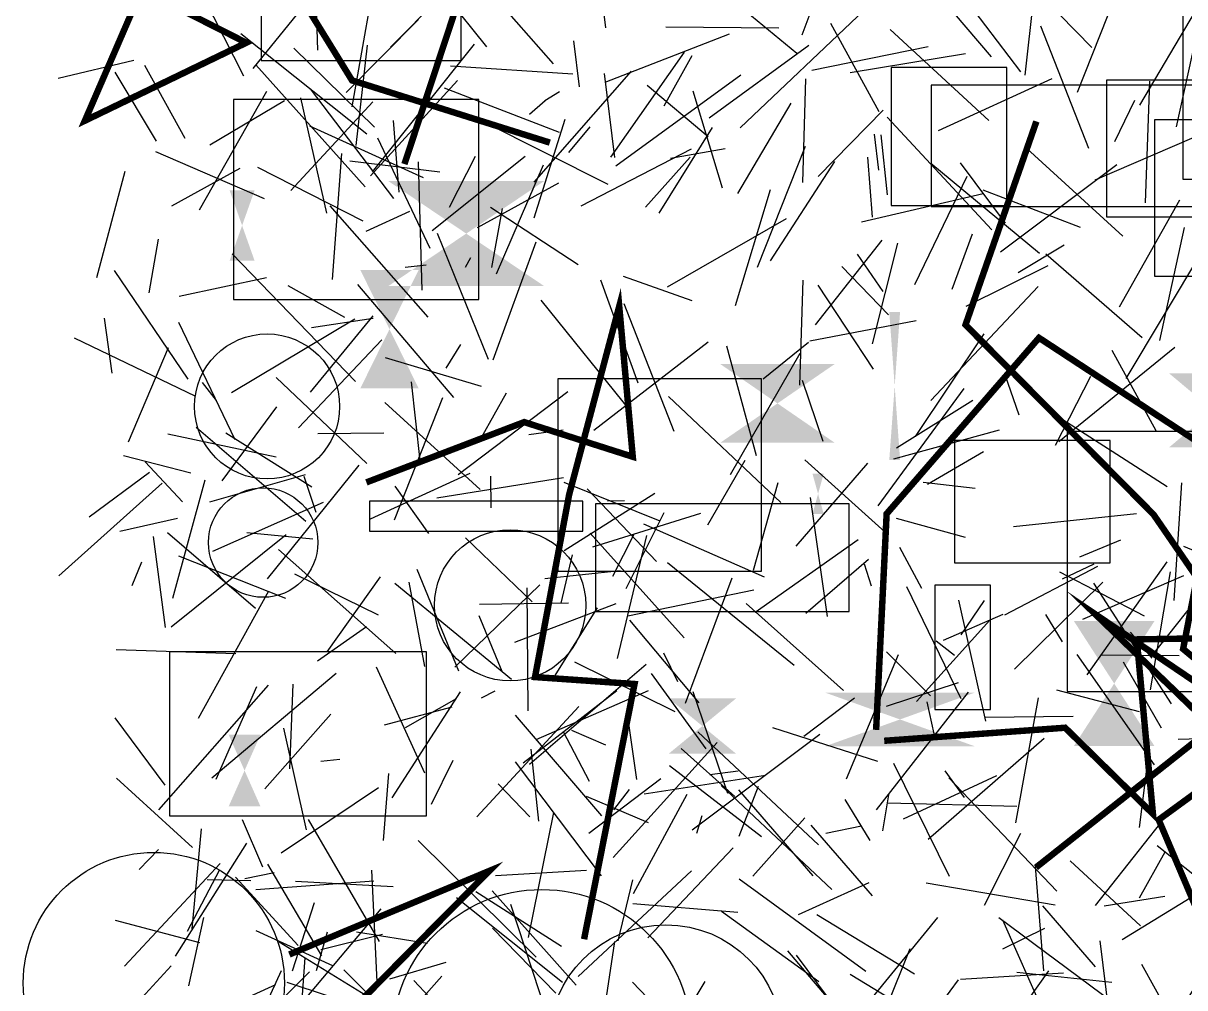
# Model space of a CAD drawing. Extents: x 39652501 to 39653363, y 39457785 to 39458687.
# Drawn here: x 39652520.2 to 39652610.1, y 39458163.8 to 39458238.5 of the extents above; entities that cross this region are included whole.
import ezdxf

# ---------------------------------------------------------------- set-up
doc = ezdxf.new("R2010")
doc.units = 0
doc.layers.get('0').update_dxf_attribs({"linetype": 'CONTINUOUS'})

msp = doc.modelspace()

# ---------------------------------------------------------------- linework, layer by layer
for p, q in [((39652564.4137, 39458245.5866), (39652565.2754, 39458238.1248)), ((39652545.8273, 39458244.7049), (39652537.9688, 39458234.9716)), ((39652542.7052, 39458244.4547), (39652542.9872, 39458236.3917)), ((39652580.5077, 39458237.5877), (39652583.0071, 39458244.3445)), ((39652594.5653, 39458245.2143), (39652602.9412, 39458236.5994)), ((39652537.2709, 39458234.3871), (39652532.387, 39458243.981)), ((39652550.1163, 39458244.078), (39652556.073, 39458236.6553)), ((39652580.0997, 39458236.147), (39652571.37, 39458243.3195)), ((39652597.758, 39458234.4516), (39652598.7055, 39458242.9071)), ((39652548.6163, 39458236.6361), (39652553.9541, 39458242.0172)), ((39652595.1531, 39458235.8885), (39652590.1694, 39458241.7375)), ((39652545.66, 39458232.0019), (39652547.2044, 39458240.804)), ((39652604.7582, 39458240.626), (39652601.8034, 39458233.1162)), ((39652609.4803, 39458230.4659), (39652611.6308, 39458240.204)), ((39652557.4121, 39458239.6876), (39652561.2333, 39458235.3505)), ((39652585.2706, 39458239.4681), (39652575.6902, 39458230.3818)), ((39652597.4384, 39458234.724), (39652593.8293, 39458239.466)), ((39652606.6533, 39458232.1443), (39652610.9599, 39458239.4234)), ((39652550.7935, 39458238.7621), (39652545.2042, 39458233.1211)), ((39652569.9524, 39458238.216), (39652578.6918, 39458238.1177)), ((39652586.4741, 39458231.6149), (39652582.7348, 39458238.4704)), ((39652602.6968, 39458228.7802), (39652598.9742, 39458238.2507)), ((39652546.801, 39458229.8807), (39652537.0483, 39458237.6503)), ((39652565.2476, 39458233.9102), (39652574.8891, 39458237.6607)), ((39652594.9647, 39458230.9448), (39652587.3243, 39458237.9976)), ((39652541.1427, 39458236.5439), (39652547.3862, 39458230.4272)), ((39652545.9744, 39458229.0187), (39652546.8493, 39458236.789)), ((39652547.2384, 39458226.9623), (39652555.1422, 39458236.851)), ((39652563.2559, 39458233.5581), (39652562.8266, 39458237.1157)), ((39652573.2946, 39458231.1509), (39652581.0113, 39458236.7873)), ((39652590.2594, 39458236.6521), (39652581.2573, 39458234.8202)), ((39652528.7644, 39458235.6059), (39652522.8977, 39458234.2031)), ((39652565.6936, 39458228.0994), (39652571.3925, 39458236.2356)), ((39652569.8221, 39458232.087), (39652571.9835, 39458235.9751)), ((39652584.2243, 39458234.6681), (39652593.1614, 39458236.1343)), ((39652527.2822, 39458234.6891), (39652530.4755, 39458229.3369)), ((39652532.7377, 39458229.5564), (39652529.6186, 39458235.2189)), ((39652538.2013, 39458235.265), (39652546.6756, 39458225.8052)), ((39652562.7508, 39458234.5369), (39652553.2755, 39458235.1494)), ((39652567.2561, 39458234.7701), (39652559.7372, 39458226.1833)), ((39652565.1726, 39458234.5876), (39652565.9668, 39458228.0858)), ((39652575.7578, 39458234.4692), (39652566.0789, 39458227.4106)), ((39652553.8118, 39458234.0357), (39652547.071, 39458226.6709)), ((39652551.6812, 39458234.1676), (39652551.6596, 39458232.6595)), ((39652568.5086, 39458233.6765), (39652573.2196, 39458229.707)), ((39652580.7658, 39458234.1825), (39652580.518, 39458226.1356)), ((39652599.8309, 39458234.1731), (39652591.0386, 39458230.1595)), ((39652607.0825, 39458224.5855), (39652607.4214, 39458234.0038)), ((39652533.8445, 39458224.031), (39652539.0639, 39458233.2211)), ((39652541.6498, 39458232.7176), (39652543.6838, 39458223.7802)), ((39652548.8855, 39458224.9189), (39652542.4231, 39458233.3906)), ((39652561.716, 39458230.0143), (39652552.8136, 39458233.457)), ((39652560.5731, 39458232.5027), (39652561.7106, 39458233.1904)), ((39652574.3231, 39458225.7053), (39652572.0746, 39458233.2125)), ((39652534.6299, 39458229.0664), (39652540.4243, 39458232.4966)), ((39652540.9082, 39458225.5301), (39652547.2483, 39458232.3995)), ((39652560.6058, 39458232.4618), (39652559.396, 39458231.4188)), ((39652575.5136, 39458225.2911), (39652579.6457, 39458232.2816)), ((39652606.2424, 39458232.4945), (39652604.6905, 39458229.2849)), ((39652549.305, 39458225.3968), (39652548.8708, 39458230.9539)), ((39652565.4773, 39458225.9992), (39652555.7786, 39458230.8685)), ((39652559.757, 39458223.4205), (39652562.1549, 39458231.0562)), ((39652581.7535, 39458226.6177), (39652586.776, 39458231.7458)), ((39652595.1843, 39458222.4812), (39652587.0912, 39458231.2155)), ((39652542.3495, 39458230.5285), (39652551.1467, 39458226.5349)), ((39652562.4384, 39458228.4718), (39652564.0955, 39458230.4669)), ((39652573.5387, 39458230.4076), (39652569.3941, 39458223.7817)), ((39652612.1958, 39458230.2402), (39652603.1759, 39458226.3409)), ((39652551.711, 39458221.0356), (39652547.6371, 39458229.5724)), ((39652586.4457, 39458227.1092), (39652586.1134, 39458229.8871)), ((39652587.1181, 39458225.1915), (39652586.6096, 39458229.8359)), ((39652530.4442, 39458228.5609), (39652538.8387, 39458224.9038)), ((39652544.1456, 39458218.6326), (39652544.8486, 39458228.3963)), ((39652551.8595, 39458222.4363), (39652559.0501, 39458228.1906)), ((39652553.1942, 39458224.2491), (39652555.2014, 39458228.1824)), ((39652571.9046, 39458228.7325), (39652563.3555, 39458224.3119)), ((39652570.3109, 39458228.0283), (39652574.5512, 39458228.7852)), ((39652577.0564, 39458219.603), (39652580.7533, 39458228.953)), ((39652597.9046, 39458228.7786), (39652605.3217, 39458222.004)), ((39652531.687, 39458224.3424), (39652537.0006, 39458227.2589)), ((39652538.3402, 39458227.3401), (39652546.4867, 39458223.1706)), ((39652552.4464, 39458226.936), (39652545.4681, 39458227.8036)), ((39652551.0915, 39458217.817), (39652550.79, 39458227.7478)), ((39652556.8253, 39458219.0657), (39652560.4833, 39458227.5186)), ((39652568.3697, 39458224.2391), (39652571.8203, 39458228.1059)), ((39652578.0604, 39458220.0789), (39652583.02, 39458227.7868)), ((39652585.5508, 39458228.12), (39652585.9113, 39458223.4554)), ((39652598.8822, 39458220.6611), (39652590.4571, 39458227.6242)), ((39652596.2465, 39458223.0119), (39652592.7509, 39458227.6633)), ((39652604.8659, 39458227.506), (39652595.8481, 39458220.7512)), ((39652528.0497, 39458226.9986), (39652525.8578, 39458218.7563)), ((39652589.2323, 39458218.2592), (39652593.2686, 39458226.6405)), ((39652555.3584, 39458222.6526), (39652561.6714, 39458226.1154)), ((39652575.3382, 39458216.6289), (39652578.043, 39458225.6117)), ((39652602.06, 39458222.6652), (39652594.5142, 39458225.5596)), ((39652585.1096, 39458223.0915), (39652594.5052, 39458225.2964)), ((39652605.0793, 39458216.5151), (39652609.7541, 39458224.8028)), ((39652543.9274, 39458224.3406), (39652551.5134, 39458215.7099)), ((39652546.7429, 39458222.3848), (39652550.1174, 39458223.9354)), ((39652556.3696, 39458224.2319), (39652563.1721, 39458219.8088)), ((39652556.472, 39458219.5626), (39652557.2922, 39458224.139)), ((39652570.0643, 39458218.069), (39652579.2879, 39458223.364)), ((39652556.2105, 39458212.4488), (39652552.2713, 39458222.2109)), ((39652593.6535, 39458222.154), (39652592.0838, 39458217.8702)), ((39652610.0796, 39458222.6577), (39652608.1822, 39458213.9141)), ((39652530.6422, 39458221.7474), (39652529.9286, 39458217.6102)), ((39652556.5873, 39458212.4149), (39652559.911, 39458221.5559)), ((39652586.6755, 39458221.6786), (39652581.5154, 39458215.1286)), ((39652585.9382, 39458213.6649), (39652587.9128, 39458221.4434)), ((39652597.2341, 39458219.1676), (39652600.7778, 39458221.324)), ((39652545.9272, 39458210.7305), (39652536.3639, 39458220.6226)), ((39652554.8317, 39458220.321), (39652554.4181, 39458219.5703)), ((39652586.7807, 39458217.6987), (39652584.7805, 39458220.606)), ((39652606.8191, 39458214.1184), (39652599.3725, 39458220.605)), ((39652611.4273, 39458220.7519), (39652605.5758, 39458210.9757)), ((39652527.2327, 39458219.3402), (39652532.9289, 39458210.9289)), ((39652549.777, 39458219.59), (39652551.3966, 39458219.7696)), ((39652583.5822, 39458219.6415), (39652587.1885, 39458215.9029)), ((39652593.2022, 39458216.5728), (39652599.555, 39458219.7213)), ((39652539.015, 39458218.7627), (39652532.2752, 39458217.3106)), ((39652564.8992, 39458218.6072), (39652567.77, 39458210.6297)), ((39652571.9791, 39458216.9854), (39652566.6564, 39458218.8802)), ((39652580.325, 39458210.4597), (39652580.5821, 39458218.5793)), ((39652545.0895, 39458215.7002), (39652540.6943, 39458218.1453)), ((39652553.5311, 39458209.5107), (39652546.1024, 39458218.2542)), ((39652581.7131, 39458218.2059), (39652586.004, 39458211.7018)), ((39652590.4613, 39458209.2617), (39652598.7645, 39458218.0979)), ((39652560.2775, 39458217.0241), (39652567.2659, 39458208.351)), ((39652566.701, 39458216.7712), (39652570.5558, 39458206.9034)), ((39652527.0861, 39458211.3714), (39652526.4934, 39458215.6468)), ((39652536.3211, 39458209.8971), (39652545.8693, 39458215.5842)), ((39652542.438, 39458209.9186), (39652547.2942, 39458215.8158)), ((39652547.2912, 39458215.6252), (39652542.5099, 39458214.891)), ((39652532.2018, 39458215.327), (39652536.5655, 39458206.2424)), ((39652589.3251, 39458215.4257), (39652581.0934, 39458213.8695)), ((39652533.5566, 39458209.564), (39652524.1679, 39458214.0963)), ((39652541.5109, 39458207.158), (39652547.9526, 39458213.9603)), ((39652573.2297, 39458213.7786), (39652564.367, 39458206.95)), ((39652577.4913, 39458210.9428), (39652580.9919, 39458213.7942)), ((39652594.5576, 39458214.4386), (39652589.2411, 39458206.4808)), ((39652528.3477, 39458206.0534), (39652531.4436, 39458213.383)), ((39652552.9414, 39458211.7626), (39652554.0773, 39458213.5949)), ((39652576.9771, 39458204.9844), (39652574.6661, 39458213.4638)), ((39652574.9652, 39458203.5269), (39652580.3584, 39458212.9389)), ((39652600.374, 39458206.1002), (39652609.3552, 39458213.4065)), ((39652604.4799, 39458213.1618), (39652607.896, 39458206.9412)), ((39652548.2227, 39458212.5991), (39652555.6591, 39458210.3748)), ((39652596.1974, 39458211.2916), (39652597.2879, 39458208.1609)), ((39652602.8348, 39458211.1176), (39652600.1053, 39458205.7714)), ((39652534.0445, 39458210.6495), (39652535.1313, 39458209.2636)), ((39652546.7851, 39458204.3859), (39652539.7662, 39458211.0462)), ((39652550.9204, 39458204.6081), (39652550.2512, 39458210.7229)), ((39652582.1336, 39458206.0985), (39652580.5182, 39458210.807)), ((39652586.4001, 39458201.1046), (39652593.0344, 39458210.1849)), ((39652548.9508, 39458200.0337), (39652552.6678, 39458209.5108)), ((39652562.3471, 39458209.9471), (39652553.8578, 39458203.517)), ((39652555.703, 39458206.4456), (39652557.6085, 39458209.8683)), ((39652578.8596, 39458201.3695), (39652570.1514, 39458209.573)), ((39652535.5844, 39458203.0318), (39652539.8377, 39458208.7709)), ((39652548.189, 39458209.1031), (39652555.5753, 39458202.3858)), ((39652593.7276, 39458209.2585), (39652587.8136, 39458205.5667)), ((39652608.7757, 39458202.5687), (39652599.6127, 39458208.478)), ((39652539.7825, 39458204.8713), (39652531.376, 39458206.6459)), ((39652542.0684, 39458199.8945), (39652533.5818, 39458207.179)), ((39652535.8895, 39458206.7533), (39652542.5273, 39458202.577)), ((39652543.0133, 39458206.6999), (39652548.1074, 39458206.7728)), ((39652559.3384, 39458206.6369), (39652562.0048, 39458206.9843)), ((39652587.6083, 39458204.7352), (39652595.7896, 39458206.9924)), ((39652533.1721, 39458203.6256), (39652527.9542, 39458204.9694)), ((39652590.2094, 39458202.7925), (39652594.5514, 39458205.3047)), ((39652529.6285, 39458204.5049), (39652532.5222, 39458201.4227)), ((39652539.1111, 39458195.4439), (39652546.2026, 39458204.2557)), ((39652576.0634, 39458204.6143), (39652573.1631, 39458199.6174)), ((39652585.558, 39458204.4201), (39652580.0193, 39458197.9784)), ((39652586.9302, 39458199.0732), (39652580.7222, 39458204.665)), ((39652529.977, 39458203.6857), (39652525.3093, 39458200.2349)), ((39652534.2593, 39458203.1038), (39652531.7505, 39458193.9309)), ((39652534.6318, 39458201.4156), (39652542.0447, 39458203.5466)), ((39652541.9266, 39458203.4095), (39652542.857, 39458200.6158)), ((39652547.0673, 39458200.1117), (39652554.7841, 39458203.641)), ((39652562.0183, 39458203.2824), (39652552.207, 39458201.7119)), ((39652556.4201, 39458200.9521), (39652556.4029, 39458203.4052)), ((39652530.9488, 39458202.8705), (39652522.9491, 39458195.6785)), ((39652551.5928, 39458198.97), (39652548.9785, 39458202.6212)), ((39652562.0803, 39458197.6422), (39652569.093, 39458202.0991)), ((39652569.5164, 39458199.9335), (39652562.0842, 39458202.9269)), ((39652563.8476, 39458202.4152), (39652569.2158, 39458196.8082)), ((39652576.7377, 39458196.1287), (39652578.6369, 39458202.9023)), ((39652593.8866, 39458202.439), (39652589.8699, 39458202.9121)), ((39652609.2957, 39458193.7837), (39652609.8963, 39458202.884)), ((39652534.8596, 39458197.5923), (39652543.4441, 39458201.3847)), ((39652566.7486, 39458201.4831), (39652565.4358, 39458201.4704)), ((39652581.1109, 39458201.7615), (39652582.438, 39458192.5248)), ((39652564.2931, 39458197.9364), (39652572.6607, 39458200.5449)), ((39652566.875, 39458194.7046), (39652569.8067, 39458200.5874)), ((39652606.3774, 39458200.5006), (39652596.8574, 39458199.4732)), ((39652527.6825, 39458199.1532), (39652532.1311, 39458200.1592)), ((39652577.5913, 39458195.5709), (39652568.2315, 39458199.6976)), ((39652593.1532, 39458198.6517), (39652587.8105, 39458200.1347)), ((39652530.2562, 39458198.722), (39652531.1824, 39458191.6824)), ((39652531.365, 39458199.0303), (39652538.1683, 39458193.1891)), ((39652531.65, 39458191.7249), (39652540.5622, 39458198.8806)), ((39652537.4948, 39458199.0538), (39652542.6044, 39458198.5411)), ((39652554.4323, 39458198.6255), (39652559.6022, 39458193.6839)), ((39652571.3755, 39458190.895), (39652564.0957, 39458199.0034)), ((39652567.457, 39458198.882), (39652565.8208, 39458195.633)), ((39652566.2151, 39458189.2751), (39652568.4691, 39458198.8029)), ((39652584.8424, 39458198.4767), (39652576.8625, 39458192.8552)), ((39652601.9922, 39458197.1625), (39652605.1872, 39458198.4741)), ((39652614.7964, 39458198.6252), (39652607.4716, 39458189.3942)), ((39652539.9628, 39458197.7336), (39652549.0508, 39458189.6645)), ((39652588.0337, 39458197.9108), (39652589.733, 39458194.7323)), ((39652610.0205, 39458197.983), (39652619.0336, 39458194.2534)), ((39652528.6202, 39458194.9338), (39652529.3722, 39458196.7588)), ((39652532.2186, 39458197.2323), (39652540.5066, 39458193.9676)), ((39652561.8419, 39458193.5636), (39652562.7184, 39458197.315)), ((39652570.0788, 39458196.7128), (39652579.8862, 39458188.7635)), ((39652580.7811, 39458192.8), (39652585.6451, 39458196.9759)), ((39652602.5661, 39458188.0183), (39652608.7747, 39458196.7817)), ((39652541.1869, 39458195.8548), (39652547.6805, 39458192.6554)), ((39652553.9084, 39458188.3022), (39652550.6997, 39458196.1682)), ((39652560.5851, 39458195.4833), (39652566.4033, 39458196.0957)), ((39652585.2937, 39458196.6169), (39652585.8535, 39458194.9031)), ((39652603.3663, 39458196.4091), (39652596.1743, 39458192.6484)), ((39652600.4398, 39458196.0052), (39652606.9903, 39458192.5837)), ((39652603.0861, 39458196.5957), (39652600.6465, 39458195.4234)), ((39652609.0049, 39458195.9897), (39652607.4437, 39458186.8476)), ((39652543.7121, 39458189.8124), (39652547.8652, 39458195.6154)), ((39652548.97, 39458195.1219), (39652558.002, 39458187.6965)), ((39652550.0606, 39458195.1977), (39652551.258, 39458188.6602)), ((39652553.608, 39458188.6234), (39652560.1829, 39458194.98)), ((39652575.0656, 39458195.5042), (39652571.4506, 39458185.7984)), ((39652603.7883, 39458195.1879), (39652596.9395, 39458188.4702)), ((39652602.2253, 39458192.3295), (39652610.0489, 39458195.7179)), ((39652609.1039, 39458185.762), (39652603.079, 39458195.1082)), ((39652533.7715, 39458184.6559), (39652539.1989, 39458194.528)), ((39652559.2947, 39458185.2258), (39652559.2101, 39458194.7697)), ((39652576.7589, 39458194.5702), (39652566.9991, 39458192.5587)), ((39652592.8225, 39458186.1533), (39652588.6192, 39458194.8253)), ((39652562.4134, 39458193.5595), (39652555.5262, 39458193.4651)), ((39652566.0824, 39458193.5264), (39652558.2374, 39458190.5196)), ((39652564.6295, 39458193.2112), (39652561.2973, 39458187.8963)), ((39652583.6956, 39458186.8174), (39652576.1659, 39458193.5462)), ((39652592.6202, 39458193.7929), (39652594.6964, 39458184.4233)), ((39652592.8096, 39458191.112), (39652594.6332, 39458193.7722)), ((39652557.2852, 39458188.27), (39652555.5014, 39458192.5874)), ((39652567.1215, 39458192.2622), (39652572.507, 39458185.8402)), ((39652589.3626, 39458185.943), (39652595.0315, 39458192.2614)), ((39652591.435, 39458190.717), (39652596.075, 39458192.7261)), ((39652600.6566, 39458190.5726), (39652599.3812, 39458192.7049)), ((39652542.969, 39458189.1011), (39652546.7669, 39458191.7536)), ((39652605.9059, 39458191.3335), (39652607.5708, 39458189.3107)), ((39652592.3049, 39458189.5186), (39652590.8842, 39458190.6273)), ((39652527.3994, 39458189.9692), (39652536.6643, 39458189.6692)), ((39652569.7582, 39458189.7278), (39652570.8427, 39458187.5113)), ((39652583.9393, 39458179.9651), (39652587.9524, 39458189.6013)), ((39652590.4512, 39458186.3859), (39652587.0284, 39458189.805)), ((39652601.7591, 39458189.5938), (39652607.7625, 39458181.0621)), ((39652609.7013, 39458189.4825), (39652603.6781, 39458189.5495)), ((39652551.2808, 39458180.4114), (39652547.5503, 39458188.6255)), ((39652559.3812, 39458181.1052), (39652568.4305, 39458188.8492)), ((39652562.8656, 39458189.0358), (39652570.6341, 39458185.1895)), ((39652608.3215, 39458183.8963), (39652605.376, 39458189.0136)), ((39652534.7827, 39458180.0344), (39652544.4181, 39458188.1372)), ((39652568.8056, 39458188.1115), (39652573.0498, 39458182.287)), ((39652530.6917, 39458177.5683), (39652539.1728, 39458187.2104)), ((39652538.2523, 39458187.09), (39652535.0952, 39458179.9201)), ((39652541.0759, 39458187.2944), (39652540.819, 39458180.7321)), ((39652566.1502, 39458186.7847), (39652558.9005, 39458181.1675)), ((39652559.9166, 39458183.0248), (39652568.6058, 39458186.8023)), ((39652592.5692, 39458187.4005), (39652586.9996, 39458185.5679)), ((39652606.6331, 39458185.1526), (39652600.2315, 39458186.8208)), ((39652548.7518, 39458178.5069), (39652554.0535, 39458186.7072)), ((39652553.7118, 39458186.1591), (39652549.76, 39458183.9091)), ((39652555.679, 39458186.2318), (39652556.7443, 39458186.7786)), ((39652574.7374, 39458178.8263), (39652572.0641, 39458186.7138)), ((39652580.6427, 39458183.2707), (39652584.5606, 39458186.2299)), ((39652586.2635, 39458177.5664), (39652593.3897, 39458186.6741)), ((39652590.1614, 39458185.928), (39652590.6927, 39458183.445)), ((39652597.0351, 39458176.5579), (39652598.8063, 39458186.2343)), ((39652548.1573, 39458184.157), (39652553.3934, 39458185.5309)), ((39652555.318, 39458177.0358), (39652563.2103, 39458185.5665)), ((39652531.1752, 39458179.4799), (39652527.3033, 39458184.6821)), ((39652538.904, 39458179.198), (39652544.0062, 39458184.9665)), ((39652558.2834, 39458184.8866), (39652564.9657, 39458177.0931)), ((39652594.6287, 39458184.7314), (39652601.4941, 39458184.8113)), ((39652542.1284, 39458176.019), (39652540.3642, 39458183.8935)), ((39652564.0311, 39458179.753), (39652562.0183, 39458183.6103)), ((39652565.3086, 39458182.5674), (39652562.6624, 39458183.715)), ((39652567.7122, 39458179.9053), (39652567.1112, 39458184.075)), ((39652571.9988, 39458176.0169), (39652581.8726, 39458183.4329)), ((39652581.7582, 39458174.8529), (39652572.4153, 39458183.6065)), ((39652578.2041, 39458183.9524), (39652586.34, 39458181.3326)), ((39652609.6182, 39458183.0392), (39652618.6107, 39458183.3208)), ((39652573.9309, 39458182.7903), (39652565.8793, 39458173.8828)), ((39652575.2906, 39458178.5898), (39652571.142, 39458182.321)), ((39652590.269, 39458175.2883), (39652599.2501, 39458183.1136)), ((39652543.2305, 39458181.3328), (39652544.7122, 39458181.4797)), ((39652551.7999, 39458178.0108), (39652553.4859, 39458181.4055)), ((39652559.4855, 39458182.2695), (39652560.0912, 39458176.6838)), ((39652606.6215, 39458176.1941), (39652607.3705, 39458182.1478)), ((39652564.9784, 39458172.4576), (39652558.2984, 39458181.2943)), ((39652577.3654, 39458175.4638), (39652570.2215, 39458180.96)), ((39652573.3465, 39458180.312), (39652575.5477, 39458180.5787)), ((39652587.5824, 39458181.168), (39652591.8975, 39458172.432)), ((39652593.0638, 39458178.5197), (39652591.5756, 39458180.5883)), ((39652527.4191, 39458180.005), (39652533.288, 39458174.6426)), ((39652548.0939, 39458175.1905), (39652548.4875, 39458180.3766)), ((39652569.5496, 39458179.9581), (39652563.9835, 39458175.741)), ((39652568.2635, 39458178.7958), (39652577.6737, 39458180.2452)), ((39652595.5616, 39458180.1897), (39652588.3313, 39458176.8434)), ((39652591.8675, 39458180.0353), (39652600.2272, 39458171.2583)), ((39652540.1637, 39458174.2472), (39652547.6973, 39458179.2825)), ((39652559.422, 39458177.0235), (39652556.9543, 39458179.58)), ((39652565.9257, 39458177.5638), (39652567.1415, 39458179.1466)), ((39652571.5754, 39458178.7537), (39652567.4194, 39458171.0627)), ((39652582.8089, 39458171.3857), (39652574.2392, 39458179.4486)), ((39652581.3617, 39458172.4494), (39652575.5888, 39458179.1198)), ((39652575.6313, 39458175.5188), (39652577.124, 39458179.4017)), ((39652587.1926, 39458178.7197), (39652586.734, 39458175.933)), ((39652563.7903, 39458178.6136), (39652568.5825, 39458176.5846)), ((39652585.7695, 39458175.1938), (39652583.8218, 39458178.3573)), ((39652597.126, 39458177.812), (39652587.141, 39458178.0935)), ((39652559.3086, 39458167.6819), (39652561.2627, 39458177.3645)), ((39652572.3444, 39458175.7485), (39652572.7712, 39458177.1147)), ((39652576.693, 39458172.4208), (39652580.7001, 39458176.9439)), ((39652533.9656, 39458176.0964), (39652533.2581, 39458168.3602)), ((39652537.1372, 39458176.8136), (39652538.7107, 39458173.1461)), ((39652547.7776, 39458167.3794), (39652542.2769, 39458176.8199)), ((39652581.1853, 39458176.3725), (39652585.9195, 39458170.908)), ((39652582.3379, 39458175.7688), (39652585.0866, 39458176.3263)), ((39652603.2116, 39458170.1581), (39652608.287, 39458176.561)), ((39652559.8944, 39458166.1643), (39652550.7696, 39458175.1833)), ((39652597.3966, 39458175.7407), (39652594.6047, 39458170.1668)), ((39652530.6623, 39458174.4864), (39652529.1781, 39458172.9338)), ((39652537.478, 39458174.9827), (39652531.949, 39458166.2436)), ((39652575.1555, 39458174.6189), (39652568.5423, 39458167.6446)), ((39652608.5796, 39458174.2903), (39652606.6054, 39458170.7206)), ((39652607.986, 39458174.7961), (39652617.5497, 39458167.1871)), ((39652528.0213, 39458165.4452), (39652535.4465, 39458173.3989)), ((39652539.1034, 39458173.3494), (39652543.2966, 39458166.255)), ((39652601.2583, 39458173.6243), (39652606.7123, 39458168.5725)), ((39652532.9097, 39458168.1716), (39652535.4088, 39458172.9441)), ((39652537.3559, 39458172.254), (39652539.6169, 39458172.7044)), ((39652547.1643, 39458172.8888), (39652547.5721, 39458164.2458)), ((39652563.8139, 39458172.8757), (39652556.7496, 39458172.4658)), ((39652571.931, 39458172.8372), (39652563.1591, 39458164.6503)), ((39652599.2056, 39458165.0869), (39652598.5741, 39458173.1653)), ((39652605.2772, 39458167.5359), (39652614.1298, 39458172.937)), ((39652534.4212, 39458172.1704), (39652537.8256, 39458172.0869)), ((39652541.4676, 39458167.0526), (39652536.6282, 39458172.3484)), ((39652547.3311, 39458172.0418), (39652538.2024, 39458171.3731)), ((39652541.2662, 39458172.0282), (39652548.8223, 39458171.6228)), ((39652567.3762, 39458172.1371), (39652566.2263, 39458167.4103)), ((39652575.6356, 39458172.2124), (39652585.4443, 39458165.0636)), ((39652580.215, 39458169.4713), (39652585.6863, 39458171.9286)), ((39652590.1114, 39458171.911), (39652600.0877, 39458170.1988)), ((39652553.7469, 39458170.7772), (39652561.9435, 39458164.2109)), ((39652561.8578, 39458166.9713), (39652555.2359, 39458171.2123)), ((39652556.5104, 39458171.2938), (39652563.0153, 39458163.9886)), ((39652608.5781, 39458170.8451), (39652603.8922, 39458170.1049)), ((39652539.8599, 39458160.329), (39652547.9016, 39458169.907)), ((39652542.7229, 39458170.3689), (39652541.0243, 39458165.0697)), ((39652557.9119, 39458170.2691), (39652560.9691, 39458160.9687)), ((39652567.3988, 39458170.3033), (39652575.5328, 39458169.6319)), ((39652599.1013, 39458170.1234), (39652603.1949, 39458165.4149)), ((39652533.856, 39458167.2606), (39652527.3409, 39458169.0021)), ((39652534.1574, 39458169.2361), (39652532.9998, 39458163.934)), ((39652581.7943, 39458164.2481), (39652574.2536, 39458169.6856)), ((39652581.6501, 39458169.4622), (39652589.2113, 39458164.864)), ((39652583.6788, 39458160.2661), (39652590.9979, 39458169.2151)), ((39652595.7423, 39458169.2397), (39652604.552, 39458162.6666)), ((39652596.0225, 39458169.0531), (39652600.0798, 39458159.8916)), ((39652544.1706, 39458165.4929), (39652538.2205, 39458168.2031)), ((39652542.8998, 39458165.1139), (39652543.752, 39458168.1198)), ((39652548.002, 39458167.9191), (39652543.2418, 39458166.7231)), ((39652551.4928, 39458167.2155), (39652545.9995, 39458168.0782)), ((39652556.5191, 39458168.4014), (39652561.4248, 39458163.3629)), ((39652596.0407, 39458166.8052), (39652599.2971, 39458168.4008)), ((39652540.018, 39458167.335), (39652549.1477, 39458161.7274)), ((39652565.3523, 39458163.053), (39652565.9991, 39458167.3743)), ((39652603.5571, 39458167.4093), (39652604.673, 39458158.2091)), ((39652541.3474, 39458156.5156), (39652542.0173, 39458166.1284)), ((39652579.3792, 39458166.6328), (39652587.7379, 39458156.7705)), ((39652586.3207, 39458157.9621), (39652580.0523, 39458166.3087)), ((39652587.045, 39458162.2533), (39652588.8749, 39458166.823)), ((39652531.638, 39458165.4958), (39652525.7982, 39458159.1169)), ((39652552.9096, 39458165.7338), (39652548.5383, 39458164.454)), ((39652610.7534, 39458158.4563), (39652606.8076, 39458165.5866)), ((39652533.4273, 39458156.1251), (39652542.3497, 39458165.0243)), ((39652540.1661, 39458165.1071), (39652538.477, 39458161.44)), ((39652546.8899, 39458163.2928), (39652545.0274, 39458165.1637)), ((39652547.7877, 39458159.2509), (39652552.6054, 39458164.6921)), ((39652550.4234, 39458164.3411), (39652553.8494, 39458160.754)), ((39652592.4669, 39458159.8254), (39652584.2156, 39458164.8001)), ((39652592.5793, 39458164.39), (39652590.2525, 39458161.2381)), ((39652592.7543, 39458164.4628), (39652600.7464, 39458164.9352)), ((39652597.1216, 39458164.9963), (39652604.4888, 39458164.2128)), ((39652597.2423, 39458161.7996), (39652599.5952, 39458165.1027)), ((39652532.3839, 39458160.6957), (39652539.7598, 39458164.0417)), ((39652547.1172, 39458162.0416), (39652540.6245, 39458164.1804)), ((39652575.6577, 39458155.5883), (39652567.3604, 39458164.2281)), ((39652569.0752, 39458157.7), (39652572.989, 39458164.263))]:
    msp.add_line(p, q)
at = {"const_width": 0.5}
for points in [[(39652553.5611, 39458251.7019), (39652556.8698, 39458260.1765), (39652537.0639, 39458250.9684), (39652555.0534, 39458265.5991), (39652549.2866, 39458251.6636), (39652564.9993, 39458253.3038), (39652555.8419, 39458246.1412), (39652549.7076, 39458227.5756)], [(39652534.1174, 39458252.3375), (39652531.612, 39458246.2972), (39652524.9647, 39458230.9335), (39652537.4655, 39458236.9717), (39652530.2931, 39458240.6051), (39652541.3731, 39458240.9844), (39652545.6522, 39458234.0543), (39652560.9672, 39458229.2373)], [(39652628.3155, 39458231.3263), (39652633.6197, 39458224.47), (39652620.3085, 39458225.5132), (39652623.3105, 39458207.2219), (39652614.3049, 39458190.8526), (39652607.7063, 39458200.4409), (39652593.1494, 39458215.1251), (39652598.6385, 39458230.8774)], [(39652546.762, 39458202.9231), (39652558.9802, 39458207.5916), (39652567.3875, 39458204.9075), (39652566.3385, 39458216.5579), (39652562.4619, 39458201.9817), (39652559.817, 39458187.8463), (39652567.5229, 39458187.3096), (39652563.6162, 39458167.5442)], [(39652611.9345, 39458184.29), (39652603.2075, 39458192.7071), (39652622.3007, 39458179.7851), (39652610.0001, 39458190.0254), (39652612.8931, 39458204.9056), (39652598.8395, 39458214.1185), (39652587.044, 39458200.4909), (39652586.2282, 39458183.7567)], [(39652670.8527, 39458189.6149), (39652677.8025, 39458197.8039), (39652663.7861, 39458193.7115), (39652653.7487, 39458196.2075), (39652638.3841, 39458179.9701), (39652625.6923, 39458189.6324), (39652608.1083, 39458176.795), (39652612.4677, 39458166.5208)], [(39652586.8571, 39458182.9113), (39652600.8638, 39458183.923), (39652607.6642, 39458177.2438), (39652606.4099, 39458190.7642), (39652617.3744, 39458190.9489), (39652629.4894, 39458189.4397), (39652610.8556, 39458182.8106), (39652598.6059, 39458173.099)], [(39652540.7963, 39458166.3628), (39652556.2851, 39458172.8362), (39652537.5898, 39458153.9499), (39652541.0941, 39458143.0034), (39652561.0901, 39458129.9261), (39652558.0945, 39458120.1325), (39652576.0538, 39458117.7889), (39652572.1702, 39458111.7148)]]:
    msp.add_lwpolyline(points, dxfattribs=at)
for centre, radius in [((39652539.0736, 39458208.8044), 5.6154), ((39652538.7684, 39458198.262), 4.2389), ((39652557.8898, 39458193.404), 5.8553), ((39652530.3057, 39458164.1542), 10.1143), ((39652560.3433, 39458159.8028), 11.5909), ((39652569.9499, 39458159.6143), 9.0473), ((39652618.2779, 39458158.43), 9.1193)]:
    msp.add_circle(centre, radius)
for points in [[(39652536.1736, 39458220.0943), (39652538.104, 39458220.0943), (39652538.104, 39458225.5347), (39652536.1736, 39458225.5347)], [(39652548.4567, 39458218.1239), (39652560.531, 39458218.1239), (39652560.531, 39458226.2602), (39652548.4567, 39458226.2602)], [(39652546.2968, 39458210.2132), (39652550.8033, 39458210.2132), (39652550.8033, 39458219.3669), (39652546.2968, 39458219.3669)], [(39652587.2483, 39458204.6569), (39652588.0851, 39458204.6569), (39652588.0851, 39458216.1218), (39652587.2483, 39458216.1218)], [(39652574.1698, 39458205.9998), (39652583.0117, 39458205.9998), (39652583.0117, 39458212.0822), (39652574.1698, 39458212.0822)], [(39652608.9252, 39458205.6461), (39652615.7514, 39458205.6461), (39652615.7514, 39458211.3594), (39652608.9252, 39458211.3594)], [(39652581.3026, 39458200.4819), (39652582.169, 39458200.4819), (39652582.169, 39458203.5891), (39652581.3026, 39458203.5891)], [(39652601.5462, 39458182.5105), (39652607.7795, 39458182.5105), (39652607.7795, 39458192.1791), (39652601.5462, 39458192.1791)], [(39652570.1725, 39458181.9141), (39652575.385, 39458181.9141), (39652575.385, 39458186.1943), (39652570.1725, 39458186.1943)], [(39652582.2994, 39458182.4919), (39652593.8546, 39458182.4919), (39652593.8546, 39458186.6378), (39652582.2994, 39458186.6378)], [(39652536.0962, 39458177.8249), (39652538.5632, 39458177.8249), (39652538.5632, 39458183.3877), (39652536.0962, 39458183.3877)]]:
    msp.add_solid(points)
for points in [[(39652538.6151, 39458235.6042), (39652554.0899, 39458235.6042), (39652554.0899, 39458249.0909), (39652538.6151, 39458249.0909)], [(39652609.9691, 39458226.4071, 19730366.2), (39652626.1985, 39458226.4071, 19730366.2), (39652626.1985, 39458245.0141, 19730366.2), (39652609.9691, 39458245.0141, 19730366.2)], [(39652587.4017, 39458224.3624, 19730366.2), (39652596.3407, 39458224.3624, 19730366.2), (39652596.3407, 39458235.0463, 19730366.2), (39652587.4017, 39458235.0463, 19730366.2)], [(39652590.48, 39458224.2844), (39652611.8848, 39458224.2844), (39652611.8848, 39458233.6977), (39652590.48, 39458233.6977)], [(39652604.0753, 39458223.4802, 19730366.2), (39652623.0253, 39458223.4802, 19730366.2), (39652623.0253, 39458234.07, 19730366.2), (39652604.0753, 39458234.07, 19730366.2)], [(39652536.4653, 39458217.0847, 19730366.2), (39652555.4746, 39458217.0847, 19730366.2), (39652555.4746, 39458232.5741, 19730366.2), (39652536.4653, 39458232.5741, 19730366.2)], [(39652607.7746, 39458218.9044, 19730366.2), (39652612.8229, 39458218.9044, 19730366.2), (39652612.8229, 39458231.0102, 19730366.2), (39652607.7746, 39458231.0102, 19730366.2)], [(39652561.5757, 39458196.0489, 19730366.2), (39652577.344, 39458196.0489, 19730366.2), (39652577.344, 39458210.9541, 19730366.2), (39652561.5757, 39458210.9541, 19730366.2)], [(39652601.0339, 39458186.7264), (39652617.5667, 39458186.7264), (39652617.5667, 39458206.8545), (39652601.0339, 39458206.8545)], [(39652592.2934, 39458196.6823), (39652604.3551, 39458196.6823), (39652604.3551, 39458206.1731), (39652592.2934, 39458206.1731)], [(39652547.0009, 39458199.1369, 19730366.2), (39652563.5275, 39458199.1369, 19730366.2), (39652563.5275, 39458201.4573, 19730366.2), (39652547.0009, 39458201.4573, 19730366.2)], [(39652564.5012, 39458192.9159), (39652584.1295, 39458192.9159), (39652584.1295, 39458201.2581), (39652564.5012, 39458201.2581)], [(39652590.7684, 39458185.3323), (39652595.0745, 39458185.3323), (39652595.0745, 39458194.9539), (39652590.7684, 39458194.9539)], [(39652531.5058, 39458177.0963), (39652551.419, 39458177.0963), (39652551.419, 39458189.7897), (39652531.5058, 39458189.7897)]]:
    msp.add_3dface(points)

doc.saveas('drawing.dxf')
